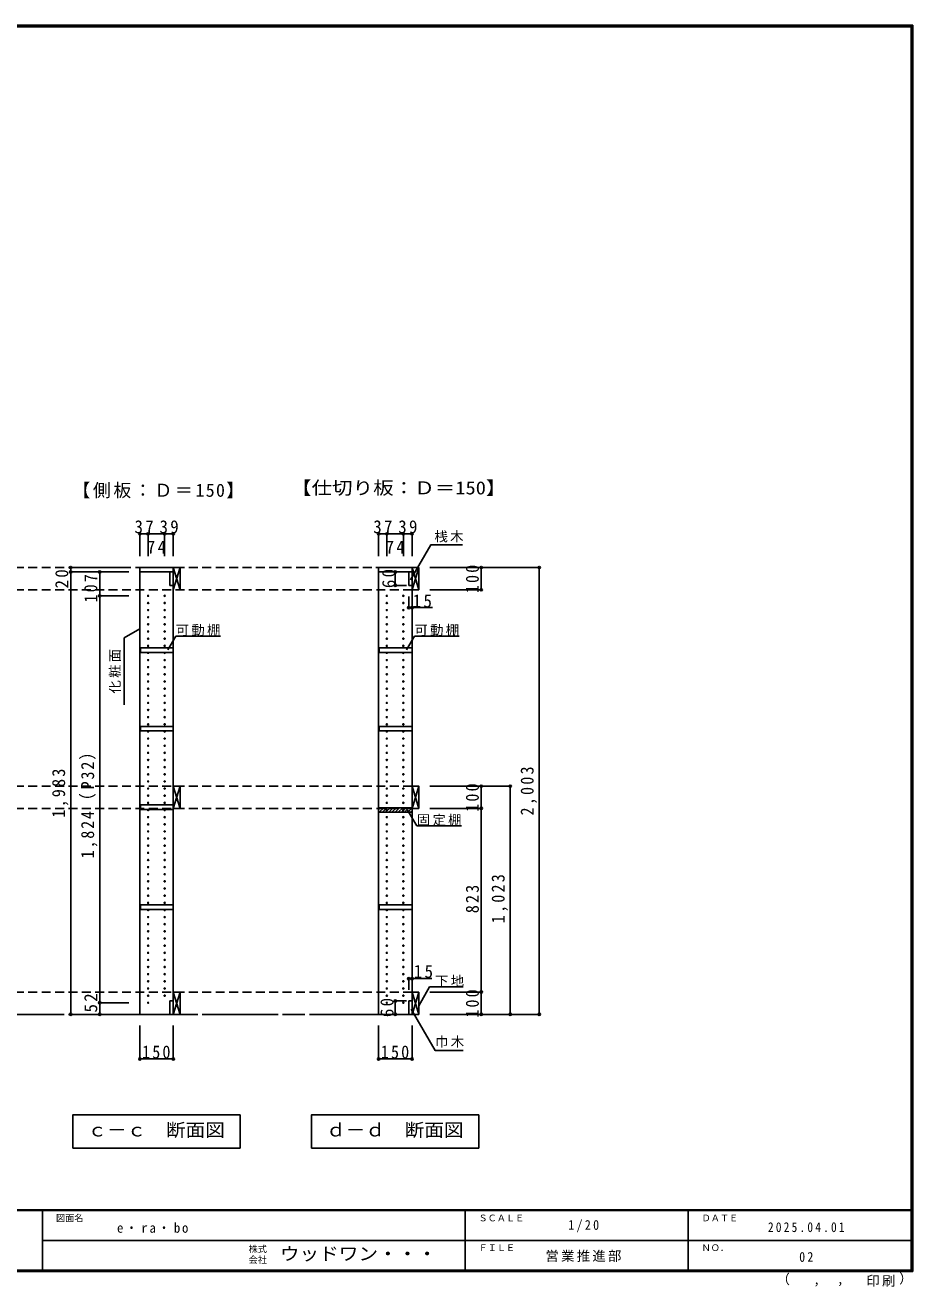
# Model space of a CAD drawing. Units: millimetres at full size, sheet at 1:20; some dimension numbers follow another scale. Extents: x -8005 to 8005, y -2932 to 2722.
# Drawn here: x 4027 to 8005, y -2932 to 2722 of the extents above; entities that cross this region are included whole.
import ezdxf
from ezdxf.enums import TextEntityAlignment as Align

# ---------------------------------------------------------------- set-up
doc = ezdxf.new("R2010")
doc.units = ezdxf.units.MM
doc.header["$LTSCALE"] = 20
doc.header["$PDMODE"] = 32
doc.header["$PDSIZE"] = 10
doc.linetypes.add('CHAIN1', pattern=[8, 5, -1, 1, -1])
doc.linetypes.add('DASHED2', pattern=[3, 2, -1])
for name, color, linetype in [('0-2_本体', 2, 'Continuous'), ('0-3_固定棚', 2, 'Continuous'), ('0-4_可動棚', 3, 'Continuous'), ('0-5', 4, 'Continuous'), ('0-7_桟木・巾木', 2, 'Continuous'), ('0-8_引き出し', 7, 'Continuous'), ('0-A_文字', 7, 'Continuous'), ('0-B_寸法', 4, 'Continuous'), ('0-C_ハッチ', 4, 'Continuous'), ('F-1_枠', 6, 'Continuous'), ('F-A_文字', 7, 'Continuous')]:
    doc.layers.add(name, color=color, linetype=linetype)
doc.styles.add('ＭＳ ゴシック', font='')
doc.styles.get('ＭＳ ゴシック').set_extended_font_data('MS Gothic')

msp = doc.modelspace()

# ---------------------------------------------------------------- linework, layer by layer
at = {"layer": '0-2_本体'}
for p, q in [((4527.77, 291.73), (4690.77, 291.73)), ((4540.77, 271.73), (4540.77, 291.73)), ((4690.77, 291.73), (4690.77, 271.73)), ((5597.77, 291.73), (5760.77, 291.73)), ((5610.77, 271.73), (5610.77, 291.73)), ((5760.77, 291.73), (5760.77, 271.73)), ((4690.77, 271.73), (4540.77, 271.73)), ((5760.77, 271.73), (5610.77, 271.73))]:
    msp.add_line(p, q, dxfattribs=at)
at = {"layer": '0-3_固定棚'}
for p, q in [((5610.77, -785.27), (5610.77, -805.27)), ((5610.77, -785.27), (5760.77, -785.27)), ((5760.77, -785.27), (5760.77, -805.27)), ((5610.77, -805.27), (5760.77, -805.27))]:
    msp.add_line(p, q, dxfattribs=at)
at = {"layer": '0-4_可動棚', "color": 2}
for points in [[(4690.77, -88.77), (4543.77, -88.77), (4543.77, -68.77), (4690.77, -68.77)], [(5760.77, -88.77), (5613.77, -88.77), (5613.77, -68.77), (5760.77, -68.77)], [(4690.77, -440.77), (4543.77, -440.77), (4543.77, -420.77), (4690.77, -420.77)], [(5613.77, -420.77), (5760.77, -420.77), (5760.77, -440.77), (5613.77, -440.77)], [(4690.77, -792.77), (4543.77, -792.77), (4543.77, -772.77), (4690.77, -772.77)], [(4543.77, -1220.77), (4690.77, -1220.77), (4690.77, -1240.77), (4543.77, -1240.77)], [(5613.77, -1220.77), (5760.77, -1220.77), (5760.77, -1240.77), (5613.77, -1240.77)]]:
    msp.add_lwpolyline(points, close=True, dxfattribs=at)
at = {"layer": '0-5', "color": 3}
for p, q in [((4540.77, 271.73), (4540.77, -1711.27)), ((4690.77, 271.73), (4540.77, 271.73)), ((4690.77, -1711.27), (4690.77, 271.73)), ((5610.77, 271.73), (5610.77, -1711.27)), ((5760.77, 271.73), (5610.77, 271.73)), ((5760.77, -1711.27), (5760.77, 271.73)), ((4540.77, -1711.27), (4690.77, -1711.27)), ((5610.77, -1711.27), (5760.77, -1711.27))]:
    msp.add_line(p, q, dxfattribs=at)
at = {"layer": '0-5'}
for centre in [(4577.77, 164.73), (4577.77, 132.73), (4651.77, 164.73), (4651.77, 132.73), (5647.77, 164.73), (5647.77, 132.73), (5721.77, 164.73), (5721.77, 132.73), (4577.77, 100.73), (4577.77, 68.73), (4651.77, 100.73), (4651.77, 68.73), (5647.77, 100.73), (5647.77, 68.73), (5721.77, 100.73), (5721.77, 68.73), (4577.77, 36.73), (4577.77, 4.73), (4651.77, 36.73), (4651.77, 4.73), (5647.77, 36.73), (5647.77, 4.73), (5721.77, 36.73), (5721.77, 4.73), (4577.77, -27.27), (4651.77, -27.27), (5647.77, -27.27), (5721.77, -27.27), (4577.77, -59.27), (4577.77, -91.27), (4651.77, -59.27), (4651.77, -91.27), (5647.77, -59.27), (5647.77, -91.27), (5721.77, -59.27), (5721.77, -91.27), (4577.77, -123.27), (4577.77, -155.27), (4651.77, -123.27), (4651.77, -155.27), (5647.77, -123.27), (5647.77, -155.27), (5721.77, -123.27), (5721.77, -155.27), (4577.77, -187.27), (4577.77, -219.27), (4651.77, -187.27), (4651.77, -219.27), (5647.77, -187.27), (5647.77, -219.27), (5721.77, -187.27), (5721.77, -219.27), (4577.77, -251.27), (4577.77, -283.27), (4651.77, -251.27), (4651.77, -283.27), (5647.77, -251.27), (5647.77, -283.27), (5721.77, -251.27), (5721.77, -283.27), (4577.77, -315.27), (4651.77, -315.27), (5647.77, -315.27), (5721.77, -315.27), (4577.77, -347.27), (4577.77, -379.27), (4651.77, -347.27), (4651.77, -379.27), (5647.77, -347.27), (5647.77, -379.27), (5721.77, -347.27), (5721.77, -379.27), (4577.77, -411.27), (4577.77, -443.27), (4651.77, -411.27), (4651.77, -443.27), (5647.77, -411.27), (5647.77, -443.27), (5721.77, -411.27), (5721.77, -443.27), (4577.77, -475.27), (4577.77, -507.27), (4651.77, -475.27), (4651.77, -507.27), (5647.77, -475.27), (5647.77, -507.27), (5721.77, -475.27), (5721.77, -507.27), (4577.77, -539.27), (4651.77, -539.27), (5647.77, -539.27), (5721.77, -539.27), (4577.77, -571.27), (4577.77, -603.27), (4651.77, -571.27), (4651.77, -603.27), (5647.77, -571.27), (5647.77, -603.27), (5721.77, -571.27), (5721.77, -603.27), (4577.77, -635.27), (4577.77, -667.27), (4651.77, -635.27), (4651.77, -667.27), (5647.77, -635.27), (5647.77, -667.27), (5721.77, -635.27), (5721.77, -667.27), (4577.77, -699.27), (4577.77, -731.27), (4651.77, -699.27), (4651.77, -731.27), (5647.77, -699.27), (5647.77, -731.27), (5721.77, -699.27), (5721.77, -731.27), (4577.77, -763.27), (4651.77, -763.27), (5647.77, -763.27), (5721.77, -763.27), (4577.77, -795.27), (4577.77, -827.27), (4651.77, -795.27), (4651.77, -827.27), (5647.77, -795.27), (5647.77, -827.27), (5721.77, -795.27), (5721.77, -827.27), (4577.77, -859.27), (4577.77, -891.27), (4651.77, -859.27), (4651.77, -891.27), (5647.77, -859.27), (5647.77, -891.27), (5721.77, -859.27), (5721.77, -891.27), (4577.77, -923.27), (4577.77, -955.27), (4651.77, -923.27), (4651.77, -955.27), (5647.77, -923.27), (5647.77, -955.27), (5721.77, -923.27), (5721.77, -955.27), (4577.77, -987.27), (4577.77, -1019.27), (4651.77, -987.27), (4651.77, -1019.27), (5647.77, -987.27), (5647.77, -1019.27), (5721.77, -987.27), (5721.77, -1019.27), (4577.77, -1051.27), (4651.77, -1051.27), (5647.77, -1051.27), (5721.77, -1051.27), (4577.77, -1083.27), (4577.77, -1115.27), (4651.77, -1083.27), (4651.77, -1115.27), (5647.77, -1083.27), (5647.77, -1115.27), (5721.77, -1083.27), (5721.77, -1115.27), (4577.77, -1147.27), (4577.77, -1179.27), (4651.77, -1147.27), (4651.77, -1179.27), (5647.77, -1147.27), (5647.77, -1179.27), (5721.77, -1147.27), (5721.77, -1179.27), (4577.77, -1211.27), (4577.77, -1243.27), (4651.77, -1211.27), (4651.77, -1243.27), (5647.77, -1211.27), (5647.77, -1243.27), (5721.77, -1211.27), (5721.77, -1243.27), (4577.77, -1275.27), (4651.77, -1275.27), (5647.77, -1275.27), (5721.77, -1275.27), (4577.77, -1307.27), (4577.77, -1339.27), (4651.77, -1307.27), (4651.77, -1339.27), (5647.77, -1307.27), (5647.77, -1339.27), (5721.77, -1307.27), (5721.77, -1339.27), (4577.77, -1371.27), (4577.77, -1403.27), (4651.77, -1371.27), (4651.77, -1403.27), (5647.77, -1371.27), (5647.77, -1403.27), (5721.77, -1371.27), (5721.77, -1403.27), (4577.77, -1435.27), (4577.77, -1467.27), (4651.77, -1435.27), (4651.77, -1467.27), (5647.77, -1435.27), (5647.77, -1467.27), (5721.77, -1435.27), (5721.77, -1467.27), (4577.77, -1499.27), (4651.77, -1499.27), (5647.77, -1499.27), (5721.77, -1499.27), (4577.77, -1531.27), (4577.77, -1563.27), (4651.77, -1531.27), (4651.77, -1563.27), (5647.77, -1531.27), (5647.77, -1563.27), (5721.77, -1531.27), (5721.77, -1563.27), (4577.77, -1595.27), (4577.77, -1627.27), (4651.77, -1595.27), (4651.77, -1627.27), (5647.77, -1595.27), (5647.77, -1627.27), (5721.77, -1595.27), (5721.77, -1627.27), (4577.77, -1659.27), (5647.77, -1659.27), (5721.77, -1659.27)]:
    msp.add_circle(centre, 2.5, dxfattribs=at)
at = {"layer": '0-7_桟木・巾木'}
for p, q in [((4690.77, 271.73), (4675.77, 271.73)), ((4675.77, 211.73), (4675.77, 271.73)), ((4690.77, 271.73), (4690.77, 230.73)), ((5760.77, 271.73), (5745.77, 271.73)), ((5745.77, 211.73), (5745.77, 271.73)), ((5760.77, 271.73), (5760.77, 230.73)), ((4675.77, -1651.27), (4690.77, -1651.27)), ((4690.77, -1651.27), (4690.77, -1711.27)), ((5745.77, -1651.27), (5760.77, -1651.27)), ((5760.77, -1651.27), (5760.77, -1711.27))]:
    msp.add_line(p, q, dxfattribs=at)
for points in [[(4690.77, 211.73), (4679.27, 211.73), (4675.77, 211.73)], [(5760.77, 211.73), (5749.27, 211.73), (5745.77, 211.73)], [(4690.77, -1711.27), (4675.77, -1711.27), (4675.77, -1651.27)], [(5760.77, -1711.27), (5745.77, -1711.27), (5745.77, -1651.27)]]:
    msp.add_lwpolyline(points, dxfattribs=at)
at = {"layer": '0-8_引き出し', "color": 3}
for p, q in [((4690.77, 291.73), (4690.77, 191.73)), ((4720.77, 291.73), (4690.77, 291.73)), ((4720.77, 191.73), (4720.77, 291.73)), ((5760.77, 291.73), (5760.77, 191.73)), ((5790.77, 291.73), (5760.77, 291.73)), ((5790.77, 191.73), (5790.77, 291.73)), ((5760.77, 191.73), (5790.77, 191.73)), ((5760.77, 191.73), (5790.77, 191.73)), ((4690.77, -1611.27), (4690.77, -1711.27)), ((4720.77, -1611.27), (4690.77, -1611.27)), ((4720.77, -1711.27), (4720.77, -1611.27)), ((5760.77, -1611.27), (5760.77, -1711.27)), ((5790.77, -1611.27), (5760.77, -1611.27)), ((5790.77, -1711.27), (5790.77, -1611.27)), ((4690.77, -1711.27), (4720.77, -1711.27)), ((5760.77, -1711.27), (5790.77, -1711.27))]:
    msp.add_line(p, q, dxfattribs=at)
at = {"layer": '0-8_引き出し'}
for p, q in [((4690.77, 191.73), (4720.77, 291.73)), ((4690.77, 291.73), (4720.77, 191.73)), ((5760.77, 191.73), (5790.77, 291.73)), ((5760.77, 291.73), (5790.77, 191.73)), ((4690.77, -688.27), (4720.77, -788.27)), ((4690.77, -788.27), (4720.77, -688.27)), ((5760.77, -688.27), (5790.77, -788.27)), ((5760.77, -788.27), (5790.77, -688.27)), ((4690.77, -1711.27), (4720.77, -1611.27)), ((4690.77, -1611.27), (4720.77, -1711.27)), ((5760.77, -1711.27), (5790.77, -1611.27)), ((5760.77, -1611.27), (5790.77, -1711.27))]:
    msp.add_line(p, q, dxfattribs=at)
at = {"layer": '0-8_引き出し', "color": 3}
for points in [[(4720.77, -788.27), (4720.77, -688.27), (4690.77, -688.27), (4690.77, -788.27)], [(5790.77, -788.27), (5790.77, -688.27), (5760.77, -688.27), (5760.77, -788.27)]]:
    msp.add_lwpolyline(points, close=True, dxfattribs=at)
at = {"layer": '0-A_文字'}
for p, q in [((4540.77, 17.07), (4470.77, -23.34)), ((4470.77, -323.34), (4470.77, -23.34)), ((5741.08, -796.29), (5781.84, -866.88)), ((5981.84, -866.88), (5781.84, -866.88)), ((5790.77, -1672.95), (5839.54, -1588.48)), ((5839.54, -1588.48), (5990.07, -1588.48)), ((4990.77, -2161.27), (4990.77, -2311.27)), ((6060.77, -2161.27), (6060.77, -2311.27)), ((4240.77, -2311.27), (4990.77, -2311.27)), ((5310.77, -2311.27), (6060.77, -2311.27))]:
    msp.add_line(p, q, dxfattribs=at)
at = {"layer": '0-A_文字', "linetype": 'CHAIN1'}
msp.add_line((5760.77, -1711.27), (1650.77, -1711.27), dxfattribs=at)
at = {"layer": '0-A_文字'}
for points in [[(5754.1, 236.27), (5844.97, 393.67), (5987.21, 393.67)], [(5756.96, -1687.54), (5864.04, -1873.01), (5990.07, -1873.01)], [(4990.77, -2161.27), (4240.77, -2161.27), (4240.77, -2311.27)], [(6060.77, -2161.27), (5310.77, -2161.27), (5310.77, -2311.27)]]:
    msp.add_lwpolyline(points, dxfattribs=at)
at = {"layer": '0-B_寸法'}
for p, q in [((4540.77, 442.73), (4540.77, 342.73)), ((4540.77, 442.73), (4690.77, 442.73)), ((4577.77, 442.73), (4577.77, 342.73)), ((4651.77, 442.73), (4651.77, 342.73)), ((4690.77, 442.73), (4690.77, 342.73)), ((5610.77, 442.73), (5610.77, 342.73)), ((5610.77, 442.73), (5760.77, 442.73)), ((5647.77, 442.73), (5647.77, 342.73)), ((5721.77, 442.73), (5721.77, 342.73)), ((5760.77, 442.73), (5760.77, 342.73)), ((4230.77, 291.73), (4230.77, 271.73)), ((4230.77, 291.73), (4490.77, 291.73)), ((6070.77, 291.73), (5840.77, 291.73)), ((6330.77, 291.73), (5840.77, 291.73)), ((6070.77, 191.73), (6070.77, 291.73)), ((6330.77, -1711.27), (6330.77, 291.73)), ((4230.77, 271.73), (4490.77, 271.73)), ((4230.77, 271.73), (4230.77, -1711.27)), ((4360.77, 271.73), (4490.77, 271.73)), ((4360.77, 271.73), (4360.77, 164.73)), ((5685.77, 271.73), (5685.77, 211.73)), ((5685.77, 271.73), (5735.77, 271.73)), ((5685.77, 211.73), (5735.77, 211.73)), ((6070.77, 191.73), (5840.77, 191.73)), ((4360.77, 164.73), (4490.77, 164.73)), ((4360.77, 164.73), (4360.77, -1659.27)), ((5745.77, 111.73), (5745.77, 161.73)), ((5760.77, 111.73), (5760.77, 161.73)), ((5745.77, 111.73), (5852.47, 111.73)), ((6070.77, -688.27), (5840.77, -688.27)), ((6070.77, -788.27), (6070.77, -688.27)), ((6200.77, -688.27), (6070.77, -688.27)), ((6200.77, -1711.27), (6200.77, -688.27)), ((6070.77, -788.27), (5840.77, -788.27)), ((6070.77, -1611.27), (6070.77, -788.27)), ((5745.77, -1551.27), (5745.77, -1601.27)), ((5745.77, -1551.27), (5849.23, -1551.27)), ((5760.77, -1551.27), (5760.77, -1601.27)), ((6070.77, -1611.27), (5840.77, -1611.27)), ((6070.77, -1711.27), (6070.77, -1611.27)), ((4360.77, -1659.27), (4490.77, -1659.27)), ((4360.77, -1659.27), (4360.77, -1711.27)), ((5685.77, -1651.27), (5685.77, -1711.27)), ((5685.77, -1651.27), (5735.77, -1651.27)), ((4230.77, -1711.27), (4490.77, -1711.27)), ((4360.77, -1711.27), (4490.77, -1711.27)), ((5685.77, -1711.27), (5735.77, -1711.27)), ((6070.77, -1711.27), (5840.77, -1711.27)), ((6330.77, -1711.27), (5840.77, -1711.27)), ((6200.77, -1711.27), (6070.77, -1711.27)), ((4540.77, -1911.27), (4540.77, -1761.27)), ((4690.77, -1911.27), (4690.77, -1761.27)), ((5610.77, -1911.27), (5610.77, -1761.27)), ((5760.77, -1911.27), (5760.77, -1761.27)), ((4540.77, -1911.27), (4690.77, -1911.27)), ((5610.77, -1911.27), (5760.77, -1911.27))]:
    msp.add_line(p, q, dxfattribs=at)
at = {"layer": '0-B_寸法', "linetype": 'DASHED2'}
for p, q in [((5760.77, 291.73), (1650.77, 291.73)), ((5760.77, 191.73), (1650.77, 191.73)), ((5760.77, -688.27), (1650.77, -688.27)), ((5760.77, -788.27), (1650.77, -788.27)), ((5760.77, -1611.27), (1650.77, -1611.27)), ((5760.77, -1711.27), (1650.77, -1711.27))]:
    msp.add_line(p, q, dxfattribs=at)
at = {"layer": '0-B_寸法', "color": 7}
for p, q in [((4666.53, -76.74), (4701.55, -16.09)), ((4901.55, -16.09), (4701.55, -16.09)), ((5736.53, -76.74), (5771.55, -16.09)), ((5971.55, -16.09), (5771.55, -16.09))]:
    msp.add_line(p, q, dxfattribs=at)
for p in [(4540.77, 442.73), (4577.77, 442.73), (4651.77, 442.73), (4690.77, 442.73), (5610.77, 442.73), (5647.77, 442.73), (5721.77, 442.73), (5760.77, 442.73), (4230.77, 291.73), (6070.77, 291.73), (6330.77, 291.73), (4230.77, 271.73), (4360.77, 271.73), (5685.77, 271.73), (4360.77, 164.73), (5685.77, 211.73), (6070.77, 191.73), (5745.77, 111.73), (5760.77, 111.73), (6070.77, -688.27), (6200.77, -688.27), (6070.77, -788.27), (5745.77, -1551.27), (5760.77, -1551.27), (6070.77, -1611.27), (4360.77, -1659.27), (5685.77, -1651.27), (4230.77, -1711.27), (4360.77, -1711.27), (5685.77, -1711.27), (6070.77, -1711.27), (6200.77, -1711.27), (6330.77, -1711.27), (4540.77, -1911.27), (4690.77, -1911.27), (5610.77, -1911.27), (5760.77, -1911.27)]:
    msp.add_point(p, dxfattribs=at)
at = {"layer": '0-C_ハッチ'}
for p, q in [((5610.77, -794.22), (5619.72, -785.27)), ((5613.86, -805.27), (5633.86, -785.27)), ((5628, -805.27), (5648, -785.27)), ((5642.14, -805.27), (5662.14, -785.27)), ((5656.29, -805.27), (5676.29, -785.27)), ((5670.43, -805.27), (5690.43, -785.27)), ((5684.57, -805.27), (5704.57, -785.27)), ((5698.71, -805.27), (5718.71, -785.27)), ((5712.86, -805.27), (5732.86, -785.27)), ((5727, -805.27), (5747, -785.27)), ((5741.14, -805.27), (5760.77, -785.64)), ((5755.28, -805.27), (5760.77, -799.78))]:
    msp.add_line(p, q, dxfattribs=at)
at = {"layer": 'F-1_枠'}
for p, q in [((205, 2722.29), (8005, 2722.29)), ((205, 2718.96), (8005, 2718.96)), ((205, 2715.63), (8005, 2715.63)), ((7998.33, 2722.29), (7998.33, -2864.37)), ((8001.67, 2722.29), (8001.67, -2864.37)), ((8005, 2722.29), (8005, -2864.37)), ((8005, -2587.71), (205, -2587.71)), ((8005, -2591.04), (205, -2591.04)), ((4105, -2591.04), (4105, -2857.71)), ((5998.33, -2591.04), (5998.33, -2857.71)), ((6998.33, -2591.04), (6998.33, -2857.71)), ((4105, -2724.37), (7998.33, -2724.38)), ((8005, -2857.71), (205, -2857.71)), ((8005, -2861.04), (205, -2861.04)), ((8005, -2864.37), (205, -2864.37))]:
    msp.add_line(p, q, dxfattribs=at)

# ---------------------------------------------------------------- texts
at = {"layer": '0-A_文字', "style": 'ＭＳ ゴシック'}
for s, width, p in [('【仕切り板：Ｄ＝150】', 1.15, (5218.27, 601.73)), ('ｃ－ｃ\u3000断面図', 1.1, (4305.77, -2276.27)), ('ｄ－ｄ\u3000断面図', 1.1, (5375.77, -2276.27))]:
    msp.add_text(s, height=58.65, dxfattribs=dict(at, width=width)).set_placement(p, align=Align.BOTTOM_LEFT)
at = {"layer": '0-A_文字', "attachment_point": 7, "style": 'ＭＳ ゴシック'}
for s, insert, char_height in [('\\T1.15;【側板：Ｄ＝150】', (4238.27, 601.73), 58.65), ('\\T1.17;桟木', (5861.18, 403.88), 43.99), ('\\T1.17;固定棚', (5781.84, -866.88), 43.99), ('\\T1.17;下地', (5864.04, -1588.48), 43.99), ('\\T1.17;巾木', (5864.04, -1861.06), 43.99)]:
    msp.add_mtext(s, dxfattribs=dict(at, insert=insert, char_height=char_height))
at = {"layer": '0-A_文字', "insert": (4455.77, -273.34), "char_height": 43.99, "attachment_point": 7, "rotation": 90, "style": 'ＭＳ ゴシック'}
msp.add_mtext('\\T1.17;化粧面', dxfattribs=at)
at = {"layer": '0-B_寸法', "color": 7, "attachment_point": 7, "style": 'ＭＳ ゴシック'}
for s, insert, char_height in [('\\T1.27;\\W0.95;37', (4516.77, 443.94), 58.65), ('\\T1.27;\\W0.95;39', (4628.77, 443.94), 58.65), ('\\T1.27;\\W0.95;37', (5586.77, 443.94), 58.65), ('\\T1.27;\\W0.95;39', (5698.77, 443.94), 58.65), ('\\T1.27;\\W0.95;74', (4572.27, 353.94), 58.65), ('\\T1.27;\\W0.95;74', (5642.27, 353.94), 58.65), ('\\T1.27;\\W0.95;15', (5763.66, 111.73), 58.65), ('\\T1.17;可動棚', (4701.55, -16.09), 43.99), ('\\T1.17;可動棚', (5771.55, -16.09), 43.99), ('\\T1.27;\\W0.95;15', (5768.68, -1548.8), 58.65), ('\\T1.27;\\W0.9;150', (4550.77, -1910.06), 58.65), ('\\T1.27;\\W0.9;150', (5620.77, -1910.06), 58.65)]:
    msp.add_mtext(s, dxfattribs=dict(at, insert=insert, char_height=char_height))
at = {"layer": '0-B_寸法', "color": 7, "char_height": 58.65, "attachment_point": 7, "rotation": 90, "style": 'ＭＳ ゴシック'}
for s, insert in [('\\T1.27;\\W0.9;100', (6060.77, 176.73)), ('\\T1.27;\\W0.95;20', (4220.77, 197.76)), ('\\T1.27;\\W0.9;107', (4350.77, 134.77)), ('\\T1.27;\\W0.95;60', (5685.77, 199.23)), ('\\T1.23;\\W0.9;1,824（P32）', (4350.77, -1012.27)), ('\\T1.28;\\W0.9;1,983', (4220.77, -829.77)), ('\\T1.28;\\W0.9;2,003', (6320.77, -819.77)), ('\\T1.27;\\W0.9;100', (6060.77, -803.27)), ('\\T1.28;\\W0.9;1,023', (6190.77, -1302.77)), ('\\T1.27;\\W0.9;823', (6060.77, -1257.77)), ('\\T1.27;\\W0.95;52', (4350.77, -1703)), ('\\T1.27;\\W0.9;100', (6060.77, -1726.27)), ('\\T1.27;\\W0.95;60', (5678.16, -1723.77))]:
    msp.add_mtext(s, dxfattribs=dict(at, insert=insert))
at = {"layer": 'F-A_文字', "style": 'ＭＳ ゴシック'}
for s, height, p in [('図面名', 29.33, (4165, -2647.71)), ('ＳＣＡＬＥ', 29.33, (6058.33, -2647.71)), ('ＤＡＴＥ', 29.33, (7058.33, -2647.71)), ('株式', 29.33, (5028.33, -2787.04)), ('ＦＩＬＥ', 29.33, (6058.33, -2781.04)), ('ＮＯ．', 29.33, (7058.33, -2781.04)), ('会社', 29.33, (5028.33, -2835.04)), ('（', 43.99, (7394.36, -2933.25)), ('）', 43.99, (7943.94, -2930.46)), (',', 43.99, (7559.18, -2933.25)), (',', 43.99, (7665.13, -2931.39))]:
    msp.add_text(s, height=height, dxfattribs=at).set_placement(p, align=Align.BOTTOM_LEFT)
at = {"layer": 'F-A_文字', "style": 'ＭＳ ゴシック', "width": 1.1}
msp.add_text('ウッドワン・・・', height=58.65, dxfattribs=at).set_placement((5168.33, -2831.04), align=Align.BOTTOM_LEFT)
at = {"layer": 'F-A_文字', "char_height": 43.99, "attachment_point": 7, "style": 'ＭＳ ゴシック'}
for s, insert in [('\\T1.28;\\W0.95;e・ra・bo', (4438.33, -2691.04)), ('\\T1.38;\\W0.9;1/20', (6460.83, -2687.71)), ('\\T1.39;\\W0.85;2025.04.01', (7355.83, -2687.71)), ('\\T1.17;営業推進部', (6358.33, -2821.04)), ('\\T1.36;\\W0.9;02', (7495.83, -2821.04)), ('\\T1.17;印刷', (7797.1, -2932.32))]:
    msp.add_mtext(s, dxfattribs=dict(at, insert=insert))

doc.saveas('drawing.dxf')
